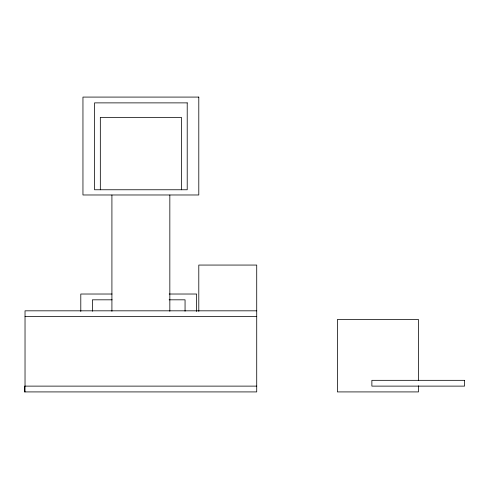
<?xml version="1.0" encoding="UTF-8"?>
<svg xmlns="http://www.w3.org/2000/svg" width="489" height="489" viewBox="0 0 489 489"><rect width="100%" height="100%" fill="white"/><g stroke="black" fill="none" stroke-linecap="round" stroke-linejoin="round"><path stroke-width="0.73" d="M112.042 294.023L80.795 294.023L80.795 311.475M169.2 294.023L196.639 294.023L196.639 311.475M112.128 299.818L92.378 299.818L92.378 311.248M169.102 299.818L185.056 299.818L185.056 311.248M256.719 310.821L25.031 310.821L25.031 391.915M25.031 316.615L256.719 316.615M25.031 386.121L256.719 386.121M418.48 380.479L418.48 319.506L337.392 319.506L337.392 391.915L418.48 391.915L418.48 385.815M198.797 311.395L198.797 265.062L256.719 265.062L256.719 391.915L24.45 391.915L24.45 386.121M181.419 189.763L181.419 117.36L100.331 117.36L100.331 189.763M169.836 195.08L169.836 311.297M111.914 195.08L111.914 311.297M198.797 97.085L82.953 97.085L82.953 194.977L198.797 194.977L198.797 97.085M187.214 102.879L94.536 102.879L94.536 189.763L187.214 189.763L187.214 102.879M464.55 380.326L371.872 380.326L371.872 386.121L464.55 386.121L464.55 380.326"/></g></svg>
